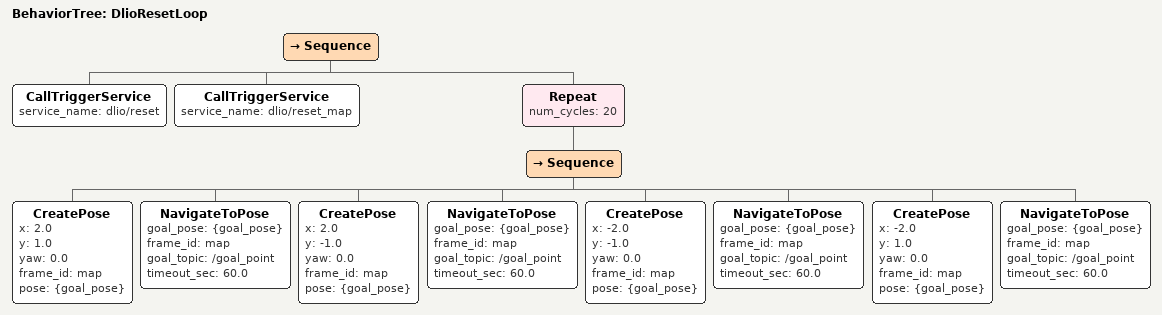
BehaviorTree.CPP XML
<root BTCPP_format="4">
  <BehaviorTree ID="DlioResetLoop">
    <Sequence>
      <!-- Clear DLIO state before starting -->
      <CallTriggerService service_name="dlio/reset"     />
      <CallTriggerService service_name="dlio/reset_map" />

      <!-- Square navigation loop -->
      <Repeat num_cycles="20">
        <Sequence>
          <CreatePose x="2.0"  y="1.0"  yaw="0.0" frame_id="map" pose="{goal_pose}" />
          <NavigateToPose goal_pose="{goal_pose}" frame_id="map" goal_topic="/goal_point" timeout_sec="60.0" />

          <CreatePose x="2.0"  y="-1.0" yaw="0.0" frame_id="map" pose="{goal_pose}" />
          <NavigateToPose goal_pose="{goal_pose}" frame_id="map" goal_topic="/goal_point" timeout_sec="60.0" />

          <CreatePose x="-2.0" y="-1.0" yaw="0.0" frame_id="map" pose="{goal_pose}" />
          <NavigateToPose goal_pose="{goal_pose}" frame_id="map" goal_topic="/goal_point" timeout_sec="60.0" />

          <CreatePose x="-2.0" y="1.0"  yaw="0.0" frame_id="map" pose="{goal_pose}" />
          <NavigateToPose goal_pose="{goal_pose}" frame_id="map" goal_topic="/goal_point" timeout_sec="60.0" />
        </Sequence>
      </Repeat>
    </Sequence>
  </BehaviorTree>
</root>
